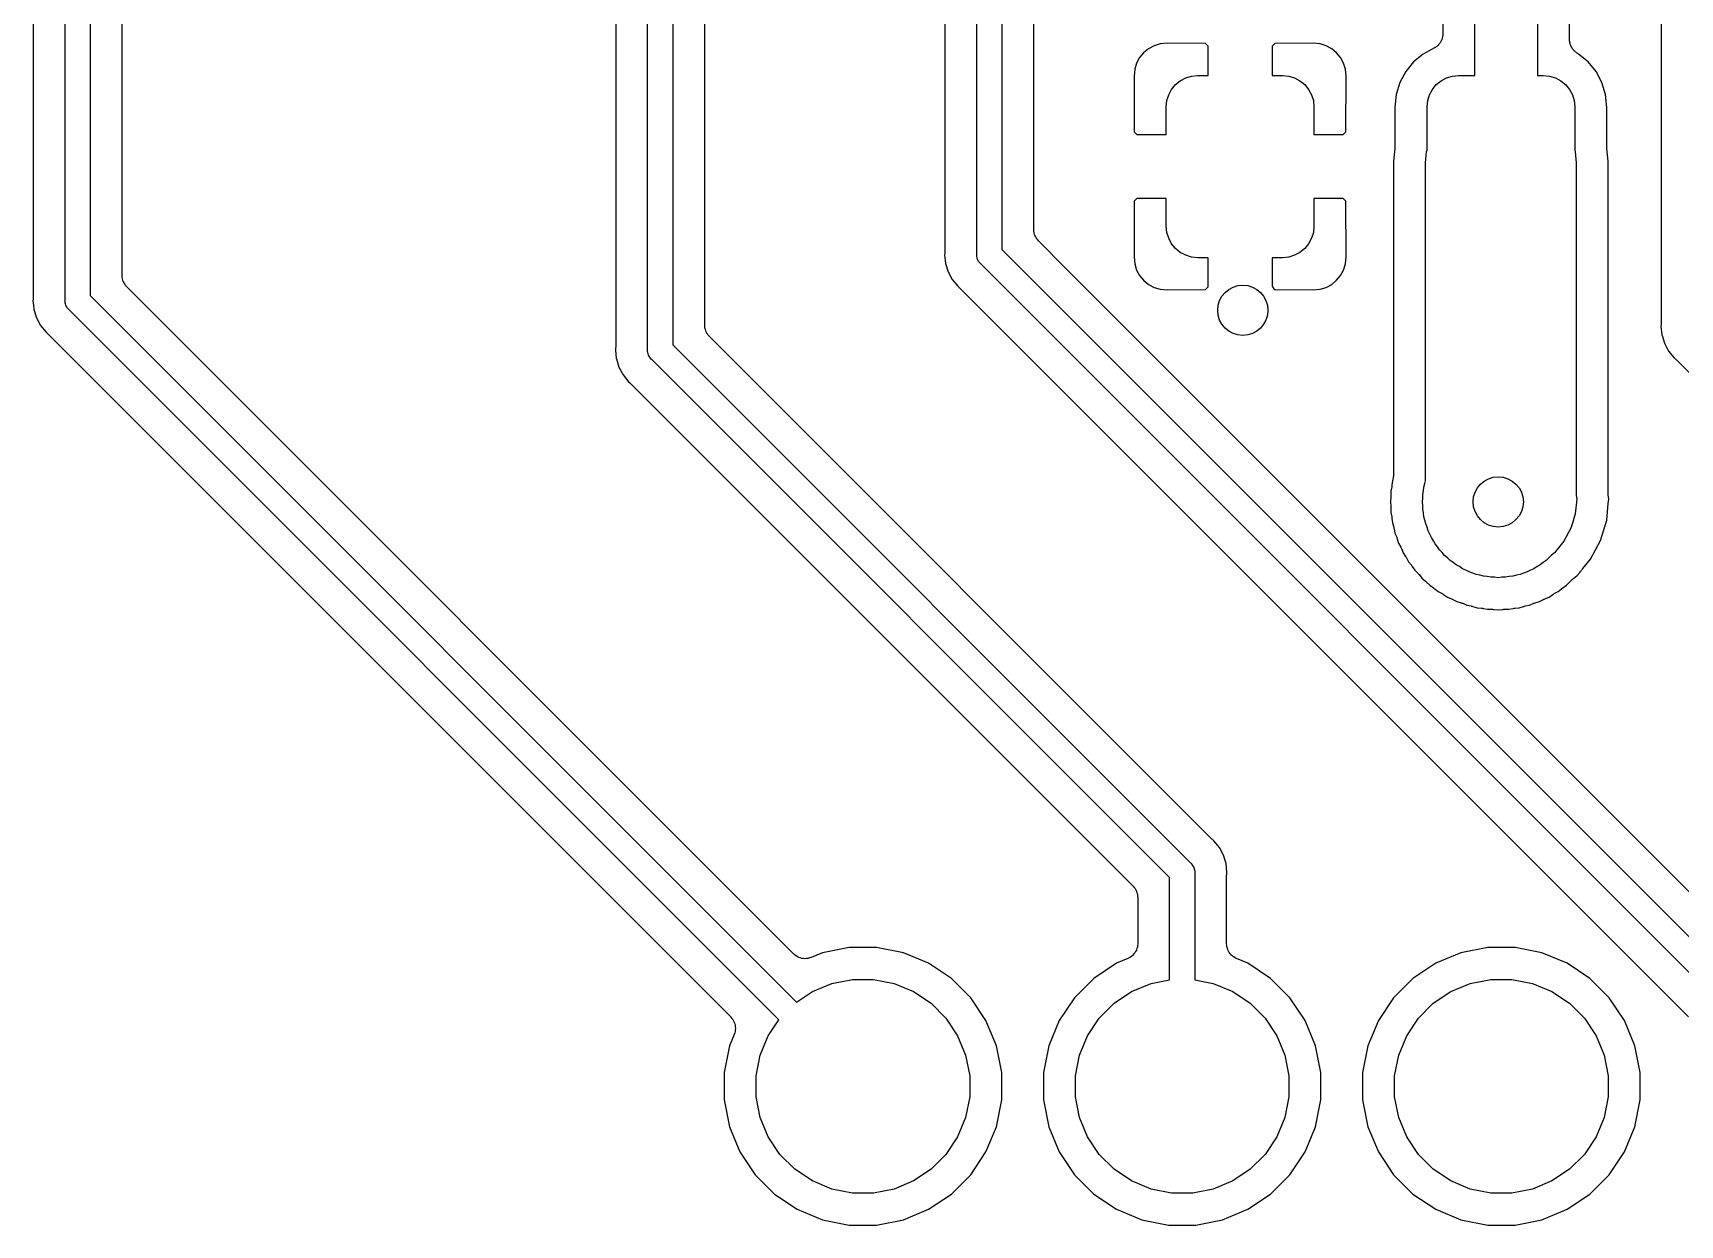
# Model space of a CAD drawing. Extents: x 49 to 143, y -158 to -38.
# Drawn here: x 82.83 to 95.94, y -112.94 to -103.46 of the extents above; entities that cross this region are included whole.
import ezdxf

# ---------------------------------------------------------------- set-up
doc = ezdxf.new("R2010")
doc.units = 0
doc.layers.add('BLACK', color=7, linetype='CONTINUOUS')

msp = doc.modelspace()

# ---------------------------------------------------------------- linework, layer by layer
at = {"layer": 'BLACK', "linetype": 'CONTINUOUS'}
for p, q in [((83.085, -105.583), (83.085, -95.0009)), ((82.831, -95.0196), (82.831, -105.564)), ((83.285, -95.0374), (83.285, -105.546)), ((83.539, -105.389), (83.539, -95.1952)), ((87.7202, -105.976), (87.7202, -96.1982)), ((87.9202, -96.1982), (87.9202, -105.94)), ((87.4662, -96.5792), (87.4662, -105.958)), ((88.1742, -105.782), (88.1742, -96.5792)), ((90.339, -105.217), (90.339, -97.8232)), ((90.539, -97.8232), (90.539, -105.18)), ((90.085, -98.206), (90.085, -105.198)), ((90.793, -105.023), (90.793, -98.206)), ((94.3015, -103.796), (94.3015, -99.9982)), ((94.8015, -99.9982), (94.8015, -103.796)), ((94.0475, -101.202), (94.0475, -103.466)), ((95.0555, -103.511), (95.0555, -102.383)), ((95.785, -103.021), (95.785, -105.767)), ((94.0286, -103.532), (94.0253, -103.538)), ((94.0323, -103.526), (94.0286, -103.532)), ((94.0345, -103.521), (94.0323, -103.526)), ((94.0372, -103.516), (94.0345, -103.521)), ((94.0393, -103.51), (94.0372, -103.516)), ((94.0419, -103.504), (94.0393, -103.51)), ((94.043, -103.498), (94.0419, -103.504)), ((94.0447, -103.493), (94.043, -103.498)), ((94.0455, -103.486), (94.0447, -103.493)), ((94.0468, -103.479), (94.0455, -103.486)), ((94.0469, -103.474), (94.0468, -103.479)), ((94.0475, -103.468), (94.0469, -103.474)), ((94.0475, -103.466), (94.0475, -103.468)), ((95.056, -103.517), (95.0555, -103.511)), ((95.056, -103.522), (95.056, -103.517)), ((95.0573, -103.529), (95.056, -103.522)), ((95.0579, -103.536), (95.0573, -103.529)), ((91.6348, -103.654), (91.6112, -103.698)), ((91.6665, -103.616), (91.6348, -103.654)), ((91.7052, -103.584), (91.6665, -103.616)), ((91.7493, -103.56), (91.7052, -103.584)), ((91.7972, -103.546), (91.7493, -103.56)), ((91.8529, -103.54), (91.7972, -103.546)), ((92.1594, -103.542), (91.8529, -103.54)), ((92.1805, -103.563), (92.1594, -103.542)), ((92.1805, -103.796), (92.1805, -103.563)), ((92.7096, -103.542), (92.6885, -103.563)), ((92.6885, -103.563), (92.6885, -103.796)), ((93.0161, -103.54), (92.7096, -103.542)), ((93.0718, -103.546), (93.0161, -103.54)), ((93.1197, -103.56), (93.0718, -103.546)), ((93.1638, -103.584), (93.1197, -103.56)), ((93.2025, -103.616), (93.1638, -103.584)), ((93.2342, -103.654), (93.2025, -103.616)), ((93.2578, -103.698), (93.2342, -103.654)), ((93.8913, -103.626), (93.8147, -103.689)), ((93.9804, -103.578), (93.8913, -103.626)), ((93.9851, -103.575), (93.9804, -103.578)), ((93.99, -103.573), (93.9851, -103.575)), ((93.9953, -103.568), (93.99, -103.573)), ((94.001, -103.565), (93.9953, -103.568)), ((94.005, -103.561), (94.001, -103.565)), ((94.0094, -103.557), (94.005, -103.561)), ((94.0137, -103.552), (94.0094, -103.557)), ((94.0185, -103.547), (94.0137, -103.552)), ((94.0217, -103.542), (94.0185, -103.547)), ((94.0253, -103.538), (94.0217, -103.542)), ((95.0595, -103.541), (95.0579, -103.536)), ((95.0606, -103.547), (95.0595, -103.541)), ((95.0631, -103.553), (95.0606, -103.547)), ((95.0651, -103.56), (95.0631, -103.553)), ((95.0677, -103.565), (95.0651, -103.56)), ((95.0698, -103.57), (95.0677, -103.565)), ((95.0735, -103.575), (95.0698, -103.57)), ((95.0767, -103.581), (95.0735, -103.575)), ((95.0803, -103.586), (95.0767, -103.581)), ((95.0833, -103.591), (95.0803, -103.586)), ((95.0881, -103.595), (95.0833, -103.591)), ((95.0924, -103.601), (95.0881, -103.595)), ((95.0967, -103.604), (95.0924, -103.601)), ((95.1007, -103.608), (95.0967, -103.604)), ((95.1063, -103.612), (95.1007, -103.608)), ((95.1115, -103.616), (95.1063, -103.612)), ((95.1164, -103.619), (95.1115, -103.616)), ((95.1211, -103.622), (95.1164, -103.619)), ((95.1226, -103.623), (95.1211, -103.622)), ((95.1277, -103.626), (95.1226, -103.623)), ((95.2043, -103.689), (95.1277, -103.626)), ((91.5967, -103.746), (91.5912, -103.802)), ((91.6112, -103.698), (91.5967, -103.746)), ((92.0482, -103.801), (92.097, -103.796)), ((92.097, -103.796), (92.1805, -103.796)), ((92.6885, -103.796), (92.772, -103.796)), ((92.772, -103.796), (92.8208, -103.801)), ((93.2723, -103.746), (93.2578, -103.698)), ((93.2778, -103.802), (93.2723, -103.746)), ((93.7519, -103.765), (93.7052, -103.853)), ((93.8147, -103.689), (93.7519, -103.765)), ((94.1232, -103.801), (94.172, -103.796)), ((94.172, -103.796), (94.3015, -103.796)), ((94.8015, -103.796), (94.847, -103.796)), ((94.847, -103.796), (94.8958, -103.801)), ((95.2671, -103.765), (95.2043, -103.689)), ((95.3138, -103.853), (95.2671, -103.765)), ((91.5912, -103.802), (91.5928, -104.246)), ((91.866, -103.95), (91.8891, -103.907)), ((91.8891, -103.907), (91.9202, -103.869)), ((91.9202, -103.869), (91.9581, -103.838)), ((91.9581, -103.838), (92.0013, -103.815)), ((92.0013, -103.815), (92.0482, -103.801)), ((92.8208, -103.801), (92.8677, -103.815)), ((92.8677, -103.815), (92.9109, -103.838)), ((92.9109, -103.838), (92.9488, -103.869)), ((92.9488, -103.869), (92.9799, -103.907)), ((92.9799, -103.907), (93.003, -103.95)), ((93.2762, -104.246), (93.2778, -103.802)), ((93.7052, -103.853), (93.6765, -103.947)), ((93.941, -103.95), (93.9641, -103.907)), ((93.9641, -103.907), (93.9952, -103.869)), ((93.9952, -103.869), (94.0331, -103.838)), ((94.0331, -103.838), (94.0763, -103.815)), ((94.0763, -103.815), (94.1232, -103.801)), ((94.8958, -103.801), (94.9427, -103.815)), ((94.9427, -103.815), (94.9859, -103.838)), ((94.9859, -103.838), (95.0238, -103.869)), ((95.0238, -103.869), (95.0549, -103.907)), ((95.0549, -103.907), (95.078, -103.95)), ((95.3425, -103.947), (95.3138, -103.853)), ((91.847, -104.046), (91.8518, -103.997)), ((91.847, -104.267), (91.847, -104.046)), ((91.8518, -103.997), (91.866, -103.95)), ((93.003, -103.95), (93.0172, -103.997)), ((93.0172, -103.997), (93.022, -104.046)), ((93.022, -104.046), (93.022, -104.267)), ((93.6765, -103.947), (93.6662, -104.052)), ((93.6662, -104.052), (93.6662, -104.365)), ((93.922, -104.046), (93.9268, -103.997)), ((93.922, -104.391), (93.922, -104.046)), ((93.9268, -103.997), (93.941, -103.95)), ((95.078, -103.95), (95.0922, -103.997)), ((95.0922, -103.997), (95.097, -104.046)), ((95.097, -104.046), (95.097, -104.391)), ((95.3528, -104.052), (95.3425, -103.947)), ((95.3528, -104.365), (95.3528, -104.052)), ((91.5928, -104.246), (91.6139, -104.267)), ((91.6139, -104.267), (91.847, -104.267)), ((93.022, -104.267), (93.2551, -104.267)), ((93.2551, -104.267), (93.2762, -104.246)), ((93.6655, -104.377), (93.6555, -104.479)), ((93.6661, -104.366), (93.6655, -104.372)), ((93.6655, -104.372), (93.6655, -104.377)), ((93.6662, -104.365), (93.6661, -104.366)), ((93.9095, -104.492), (93.9182, -104.403)), ((93.9182, -104.403), (93.922, -104.391)), ((95.097, -104.391), (95.1008, -104.403)), ((95.1008, -104.403), (95.1095, -104.492)), ((95.3534, -104.37), (95.3528, -104.365)), ((95.3533, -104.375), (95.3534, -104.37)), ((95.3535, -104.377), (95.3533, -104.375)), ((95.3635, -104.479), (95.3535, -104.377)), ((93.6555, -104.479), (93.6555, -106.972)), ((93.9095, -107.021), (93.9095, -104.492)), ((95.1095, -104.492), (95.1095, -107.137)), ((95.3635, -107.118), (95.3635, -104.479)), ((91.5928, -104.796), (91.5912, -105.24)), ((91.6139, -104.775), (91.5928, -104.796)), ((91.847, -104.775), (91.6139, -104.775)), ((91.847, -104.996), (91.847, -104.775)), ((93.022, -104.775), (93.022, -104.996)), ((93.2551, -104.775), (93.022, -104.775)), ((93.2762, -104.796), (93.2551, -104.775)), ((93.2778, -105.24), (93.2762, -104.796)), ((90.7941, -105.034), (90.793, -105.023)), ((90.7952, -105.046), (90.7941, -105.034)), ((90.7954, -105.047), (90.7952, -105.046)), ((90.7988, -105.058), (90.7954, -105.047)), ((90.7954, -105.047), (90.7954, -105.047)), ((90.8021, -105.07), (90.7988, -105.058)), ((90.8024, -105.07), (90.8021, -105.07)), ((90.8026, -105.071), (90.8024, -105.07)), ((90.8081, -105.081), (90.8026, -105.071)), ((90.8135, -105.092), (90.8081, -105.081)), ((90.8139, -105.092), (90.8135, -105.092)), ((90.8142, -105.093), (90.8139, -105.092)), ((90.8216, -105.102), (90.8142, -105.093)), ((90.829, -105.111), (90.8216, -105.102)), ((91.8518, -105.045), (91.847, -104.996)), ((91.866, -105.092), (91.8518, -105.045)), ((91.8891, -105.135), (91.866, -105.092)), ((93.003, -105.092), (92.9799, -105.135)), ((93.0172, -105.045), (93.003, -105.092)), ((93.022, -104.996), (93.0172, -105.045)), ((90.0844, -105.211), (90.0833, -105.222)), ((90.0833, -105.222), (90.0901, -105.291)), ((90.085, -105.2), (90.0844, -105.205)), ((90.0844, -105.205), (90.0844, -105.211)), ((90.085, -105.198), (90.085, -105.2)), ((90.3385, -105.222), (90.339, -105.217)), ((90.339, -105.227), (90.3385, -105.222)), ((90.3398, -105.235), (90.339, -105.227)), ((90.339, -105.227), (90.339, -105.227)), ((90.3404, -105.241), (90.3398, -105.235)), ((90.539, -105.18), (96.5254, -111.167)), ((90.8299, -105.112), (90.829, -105.111)), ((90.8302, -105.112), (90.8299, -105.112)), ((90.8299, -105.112), (90.8299, -105.112)), ((90.8299, -105.112), (90.8299, -105.112)), ((91.0536, -105.336), (90.8302, -105.112)), ((91.9202, -105.173), (91.8891, -105.135)), ((91.9581, -105.204), (91.9202, -105.173)), ((92.0013, -105.227), (91.9581, -105.204)), ((92.0482, -105.241), (92.0013, -105.227)), ((92.8677, -105.227), (92.8208, -105.241)), ((92.9109, -105.204), (92.8677, -105.227)), ((92.9488, -105.173), (92.9109, -105.204)), ((92.9799, -105.135), (92.9488, -105.173)), ((90.0901, -105.291), (90.1104, -105.358)), ((90.1104, -105.358), (90.1432, -105.419)), ((90.3418, -105.246), (90.3404, -105.241)), ((90.3462, -105.26), (90.3418, -105.246)), ((90.3555, -105.278), (90.3462, -105.26)), ((90.3679, -105.293), (90.3555, -105.278)), ((90.3718, -105.296), (90.3679, -105.293)), ((96.3839, -111.308), (90.3718, -105.296)), ((96.5024, -110.785), (91.0536, -105.336)), ((91.0536, -105.336), (91.0536, -105.336)), ((91.5912, -105.24), (91.5967, -105.296)), ((91.5967, -105.296), (91.6112, -105.344)), ((91.6112, -105.344), (91.6348, -105.388)), ((92.097, -105.246), (92.0482, -105.241)), ((92.1805, -105.246), (92.097, -105.246)), ((92.1805, -105.479), (92.1805, -105.246)), ((92.772, -105.246), (92.6885, -105.246)), ((92.6885, -105.246), (92.6885, -105.472)), ((92.8208, -105.241), (92.772, -105.246)), ((93.2342, -105.388), (93.2578, -105.344)), ((93.2578, -105.344), (93.2723, -105.296)), ((93.2723, -105.296), (93.2778, -105.24)), ((83.5401, -105.4), (83.539, -105.389)), ((83.5412, -105.412), (83.5401, -105.4)), ((83.5414, -105.413), (83.5412, -105.412)), ((83.5448, -105.424), (83.5414, -105.413)), ((83.5414, -105.413), (83.5414, -105.413)), ((83.5481, -105.436), (83.5448, -105.424)), ((83.5484, -105.436), (83.5481, -105.436)), ((83.5486, -105.437), (83.5484, -105.436)), ((83.5541, -105.447), (83.5486, -105.437)), ((83.5595, -105.458), (83.5541, -105.447)), ((83.5599, -105.458), (83.5595, -105.458)), ((83.5602, -105.459), (83.5599, -105.458)), ((83.5676, -105.468), (83.5602, -105.459)), ((83.575, -105.477), (83.5676, -105.468)), ((83.5759, -105.478), (83.575, -105.477)), ((83.5762, -105.478), (83.5759, -105.478)), ((83.5759, -105.478), (83.5759, -105.478)), ((83.5759, -105.478), (83.5759, -105.478)), ((88.8824, -110.785), (83.5762, -105.478)), ((90.1432, -105.419), (90.1875, -105.473)), ((90.1875, -105.473), (90.1962, -105.48)), ((90.1962, -105.48), (90.1975, -105.482)), ((90.1975, -105.482), (90.2013, -105.485)), ((90.2013, -105.485), (90.2054, -105.489)), ((90.2054, -105.489), (96.0018, -111.285)), ((91.6348, -105.388), (91.6665, -105.426)), ((91.6665, -105.426), (91.7052, -105.458)), ((91.7052, -105.458), (91.7493, -105.482)), ((91.7493, -105.482), (91.7972, -105.496)), ((91.7972, -105.496), (91.8529, -105.502)), ((91.8529, -105.502), (92.1594, -105.5)), ((92.1594, -105.5), (92.1805, -105.479)), ((92.6885, -105.472), (92.689, -105.473)), ((92.689, -105.473), (92.7029, -105.494)), ((92.7029, -105.494), (92.7096, -105.5)), ((92.7096, -105.5), (93.0161, -105.502)), ((93.0161, -105.502), (93.0718, -105.496)), ((93.0718, -105.496), (93.1197, -105.482)), ((93.1197, -105.482), (93.1638, -105.458)), ((93.1638, -105.458), (93.2025, -105.426)), ((93.2025, -105.426), (93.2342, -105.388)), ((82.8304, -105.577), (82.8293, -105.588)), ((82.8293, -105.588), (82.8331, -105.627)), ((82.831, -105.566), (82.8304, -105.571)), ((82.8304, -105.571), (82.8304, -105.577)), ((82.831, -105.564), (82.831, -105.566)), ((82.8331, -105.627), (82.8331, -105.627)), ((82.8331, -105.627), (82.8361, -105.657)), ((83.0845, -105.588), (83.085, -105.583)), ((83.085, -105.593), (83.0845, -105.588)), ((83.0861, -105.604), (83.085, -105.593)), ((83.085, -105.593), (83.085, -105.593)), ((83.0864, -105.607), (83.0861, -105.604)), ((83.0872, -105.61), (83.0864, -105.607)), ((83.0922, -105.626), (83.0872, -105.61)), ((83.1015, -105.644), (83.0922, -105.626)), ((83.285, -105.546), (88.9054, -111.167)), ((82.8361, -105.657), (82.8564, -105.724)), ((82.8564, -105.724), (82.8892, -105.785)), ((83.1139, -105.659), (83.1015, -105.644)), ((83.1178, -105.662), (83.1139, -105.659)), ((88.7639, -111.308), (83.1178, -105.662)), ((82.8892, -105.785), (82.9335, -105.839)), ((82.9335, -105.839), (82.9422, -105.846)), ((82.9422, -105.846), (82.9435, -105.848)), ((82.9435, -105.848), (82.9473, -105.851)), ((82.9473, -105.851), (82.9514, -105.855)), ((82.9514, -105.855), (88.3818, -111.285)), ((88.1753, -105.794), (88.1742, -105.782)), ((88.1764, -105.805), (88.1753, -105.794)), ((88.1766, -105.806), (88.1764, -105.805)), ((88.1766, -105.807), (88.1766, -105.806)), ((88.18, -105.818), (88.1766, -105.807)), ((88.1833, -105.829), (88.18, -105.818)), ((88.1836, -105.83), (88.1833, -105.829)), ((88.1838, -105.83), (88.1836, -105.83)), ((88.1893, -105.841), (88.1838, -105.83)), ((88.1947, -105.851), (88.1893, -105.841)), ((88.1951, -105.852), (88.1947, -105.851)), ((88.1954, -105.852), (88.1951, -105.852)), ((88.2028, -105.861), (88.1954, -105.852)), ((88.2102, -105.871), (88.2028, -105.861)), ((88.2111, -105.871), (88.2102, -105.871)), ((88.2114, -105.872), (88.2111, -105.871)), ((88.2111, -105.871), (88.2111, -105.871)), ((88.2111, -105.871), (88.2111, -105.871)), ((92.207, -109.867), (88.2114, -105.872)), ((95.7844, -105.78), (95.7833, -105.791)), ((95.7833, -105.791), (95.7901, -105.86)), ((95.785, -105.769), (95.7844, -105.774)), ((95.7844, -105.774), (95.7844, -105.78)), ((95.785, -105.767), (95.785, -105.769)), ((95.7901, -105.86), (95.7944, -105.874)), ((95.7944, -105.874), (95.7944, -105.874)), ((95.7944, -105.874), (95.8104, -105.927)), ((87.4656, -105.97), (87.4645, -105.981)), ((87.4645, -105.981), (87.471, -106.047)), ((87.4662, -105.959), (87.4656, -105.965)), ((87.4656, -105.965), (87.4656, -105.97)), ((87.4662, -105.958), (87.4662, -105.959)), ((87.7197, -105.981), (87.7202, -105.976)), ((87.7202, -105.986), (87.7197, -105.981)), ((87.7216, -106.001), (87.7202, -105.986)), ((87.7202, -105.986), (87.7202, -105.986)), ((87.7274, -106.02), (87.7216, -106.001)), ((87.7367, -106.037), (87.7274, -106.02)), ((87.9202, -105.94), (92.0406, -110.06)), ((95.8104, -105.927), (95.8432, -105.989)), ((95.8432, -105.989), (95.8875, -106.043)), ((87.471, -106.047), (87.471, -106.047)), ((87.471, -106.047), (87.4713, -106.051)), ((87.4713, -106.051), (87.4916, -106.117)), ((87.4916, -106.117), (87.5244, -106.179)), ((87.7491, -106.052), (87.7367, -106.037)), ((87.753, -106.055), (87.7491, -106.052)), ((91.8734, -110.176), (87.753, -106.055)), ((95.8875, -106.043), (95.8962, -106.05)), ((95.8962, -106.05), (95.8975, -106.051)), ((95.8975, -106.051), (95.9013, -106.055)), ((95.9013, -106.055), (95.9054, -106.058)), ((95.9054, -106.058), (98.793, -108.946)), ((87.5244, -106.179), (87.5687, -106.233)), ((87.5687, -106.233), (87.5774, -106.24)), ((87.5774, -106.24), (87.5787, -106.241)), ((87.5787, -106.241), (87.5825, -106.245)), ((87.5825, -106.245), (87.5866, -106.248)), ((87.5866, -106.248), (91.5822, -110.244)), ((93.641, -107.069), (93.634, -107.104)), ((93.6415, -107.063), (93.641, -107.069)), ((93.6427, -107.058), (93.6415, -107.063)), ((93.6428, -107.056), (93.6427, -107.058)), ((93.6464, -107.021), (93.6428, -107.056)), ((93.65, -107.008), (93.6464, -107.021)), ((93.6511, -107.003), (93.65, -107.008)), ((93.6527, -106.998), (93.6511, -107.003)), ((93.6535, -106.991), (93.6527, -106.998)), ((93.6549, -106.984), (93.6535, -106.991)), ((93.6555, -106.973), (93.6549, -106.979)), ((93.6549, -106.979), (93.6549, -106.984)), ((93.6555, -106.972), (93.6555, -106.973)), ((93.8938, -107.1), (93.8967, -107.07)), ((93.8967, -107.07), (93.9053, -107.042)), ((93.9053, -107.042), (93.9095, -107.021)), ((93.6334, -107.152), (93.6299, -107.188)), ((93.6299, -107.188), (93.6334, -107.224)), ((93.634, -107.142), (93.6334, -107.147)), ((93.6334, -107.147), (93.6334, -107.152)), ((93.634, -107.104), (93.634, -107.14)), ((93.634, -107.14), (93.634, -107.142)), ((93.8851, -107.188), (93.888, -107.159)), ((93.888, -107.217), (93.8851, -107.188)), ((93.888, -107.129), (93.8938, -107.1)), ((93.888, -107.159), (93.888, -107.129)), ((95.1124, -107.166), (95.1008, -107.284)), ((95.1095, -107.137), (95.1124, -107.166)), ((95.3511, -107.334), (95.3641, -107.202)), ((95.364, -107.124), (95.3635, -107.118)), ((95.364, -107.129), (95.364, -107.124)), ((95.3641, -107.131), (95.364, -107.129)), ((95.3676, -107.166), (95.3641, -107.131)), ((95.3641, -107.202), (95.3676, -107.166)), ((95.3641, -107.202), (95.3641, -107.202)), ((93.6334, -107.224), (93.6335, -107.225)), ((93.6335, -107.225), (93.6335, -107.231)), ((93.6335, -107.231), (93.634, -107.236)), ((93.634, -107.236), (93.634, -107.272)), ((93.634, -107.272), (93.641, -107.307)), ((93.641, -107.307), (93.6413, -107.309)), ((93.6413, -107.309), (93.6418, -107.314)), ((93.6418, -107.314), (93.6428, -107.32)), ((93.6428, -107.32), (93.6464, -107.355)), ((93.888, -107.247), (93.888, -107.217)), ((93.8938, -107.276), (93.888, -107.247)), ((93.8967, -107.306), (93.8938, -107.276)), ((93.9053, -107.334), (93.8967, -107.306)), ((93.9111, -107.363), (93.9053, -107.334)), ((95.1008, -107.284), (95.0783, -107.358)), ((95.3023, -107.495), (95.3511, -107.334)), ((93.6464, -107.355), (93.6568, -107.39)), ((93.6568, -107.39), (93.6573, -107.391)), ((93.6573, -107.391), (93.6583, -107.397)), ((93.6583, -107.397), (93.6598, -107.402)), ((93.6598, -107.402), (93.6668, -107.437)), ((93.6668, -107.437), (93.6806, -107.47)), ((93.9224, -107.39), (93.9111, -107.363)), ((93.931, -107.419), (93.9224, -107.39)), ((93.9449, -107.445), (93.931, -107.419)), ((93.9563, -107.472), (93.9449, -107.445)), ((95.0665, -107.397), (95.0108, -107.501)), ((95.0783, -107.358), (95.0665, -107.397)), ((93.6806, -107.47), (93.6812, -107.472)), ((93.6812, -107.472), (93.6827, -107.477)), ((93.6827, -107.477), (93.6848, -107.482)), ((93.6848, -107.482), (93.6952, -107.516)), ((93.6952, -107.516), (93.7121, -107.548)), ((93.7121, -107.548), (93.7129, -107.55)), ((93.7129, -107.55), (93.7149, -107.555)), ((93.7149, -107.555), (93.7174, -107.559)), ((93.7174, -107.559), (93.7312, -107.593)), ((93.7312, -107.593), (93.7512, -107.622)), ((93.9727, -107.497), (93.9563, -107.472)), ((93.9867, -107.523), (93.9727, -107.497)), ((94.0055, -107.546), (93.9867, -107.523)), ((94.0219, -107.57), (94.0055, -107.546)), ((94.0429, -107.591), (94.0219, -107.57)), ((94.0617, -107.614), (94.0429, -107.591)), ((94.9358, -107.593), (94.9129, -107.612)), ((95.0108, -107.501), (94.9358, -107.593)), ((95.223, -107.643), (95.3023, -107.495)), ((93.7512, -107.622), (93.7521, -107.624)), ((93.7521, -107.624), (93.7546, -107.629)), ((93.7546, -107.629), (93.7576, -107.633)), ((93.7576, -107.633), (93.7745, -107.665)), ((93.7745, -107.665), (93.7973, -107.692)), ((93.7973, -107.692), (93.7984, -107.694)), ((93.7984, -107.694), (93.8013, -107.698)), ((93.8013, -107.698), (93.8047, -107.703)), ((93.8047, -107.703), (93.8247, -107.732)), ((94.0846, -107.633), (94.0617, -107.614)), ((94.1055, -107.654), (94.0846, -107.633)), ((94.1302, -107.671), (94.1055, -107.654)), ((94.153, -107.689), (94.1302, -107.671)), ((94.1792, -107.703), (94.153, -107.689)), ((94.2038, -107.72), (94.1792, -107.703)), ((94.2312, -107.731), (94.2038, -107.72)), ((94.7722, -107.72), (94.7448, -107.731)), ((94.7968, -107.703), (94.7722, -107.72)), ((94.823, -107.689), (94.7968, -107.703)), ((94.8458, -107.671), (94.823, -107.689)), ((94.8705, -107.654), (94.8458, -107.671)), ((94.9129, -107.612), (94.8705, -107.654)), ((95.1513, -107.732), (95.1544, -107.728)), ((95.1544, -107.728), (95.1554, -107.726)), ((95.1554, -107.726), (95.1589, -107.722)), ((95.1589, -107.722), (95.1618, -107.718)), ((95.1618, -107.718), (95.223, -107.643)), ((93.8247, -107.732), (93.8501, -107.758)), ((93.8501, -107.758), (93.8513, -107.759)), ((93.8513, -107.759), (93.8547, -107.763)), ((93.8547, -107.763), (93.8584, -107.767)), ((93.8584, -107.767), (93.8812, -107.795)), ((93.8812, -107.795), (93.909, -107.818)), ((93.909, -107.818), (93.9103, -107.819)), ((93.9103, -107.819), (93.9141, -107.823)), ((93.9141, -107.823), (93.9182, -107.826)), ((93.9182, -107.826), (93.9436, -107.851)), ((93.9436, -107.851), (93.9735, -107.871)), ((94.2573, -107.745), (94.2312, -107.731)), ((94.2856, -107.754), (94.2573, -107.745)), ((94.313, -107.765), (94.2856, -107.754)), ((94.342, -107.771), (94.313, -107.765)), ((94.3704, -107.779), (94.342, -107.771)), ((94.3999, -107.782), (94.3704, -107.779)), ((94.4289, -107.788), (94.3999, -107.782)), ((94.4585, -107.788), (94.4289, -107.788)), ((94.488, -107.791), (94.4585, -107.788)), ((94.5175, -107.788), (94.488, -107.791)), ((94.5471, -107.788), (94.5175, -107.788)), ((94.5761, -107.782), (94.5471, -107.788)), ((94.6056, -107.779), (94.5761, -107.782)), ((94.634, -107.771), (94.6056, -107.779)), ((94.663, -107.765), (94.634, -107.771)), ((94.6904, -107.754), (94.663, -107.765)), ((94.7187, -107.745), (94.6904, -107.754)), ((94.7448, -107.731), (94.7187, -107.745)), ((95.0025, -107.871), (95.0324, -107.851)), ((95.0324, -107.851), (95.0793, -107.804)), ((95.0793, -107.804), (95.0806, -107.803)), ((95.0806, -107.803), (95.0847, -107.8)), ((95.0847, -107.8), (95.0885, -107.796)), ((95.0885, -107.796), (95.1163, -107.773)), ((95.1163, -107.773), (95.1391, -107.746)), ((95.1391, -107.746), (95.1402, -107.744)), ((95.1402, -107.744), (95.144, -107.74)), ((95.144, -107.74), (95.1474, -107.736)), ((95.1474, -107.736), (95.1513, -107.732)), ((93.9735, -107.871), (93.975, -107.872)), ((93.975, -107.872), (93.979, -107.876)), ((93.979, -107.876), (93.9835, -107.879)), ((93.9835, -107.879), (94.0112, -107.901)), ((94.0112, -107.901), (94.0429, -107.918)), ((94.0429, -107.918), (94.0445, -107.919)), ((94.0445, -107.919), (94.0489, -107.922)), ((94.0489, -107.922), (94.0536, -107.925)), ((94.0536, -107.925), (94.0835, -107.945)), ((94.0835, -107.945), (94.1167, -107.959)), ((94.1167, -107.959), (94.1183, -107.959)), ((94.1183, -107.959), (94.123, -107.962)), ((94.123, -107.962), (94.1279, -107.964)), ((94.1279, -107.964), (94.1596, -107.981)), ((94.1596, -107.981), (94.194, -107.991)), ((94.782, -107.991), (94.8164, -107.981)), ((94.8164, -107.981), (94.8481, -107.964)), ((94.8481, -107.964), (94.8496, -107.963)), ((94.8496, -107.963), (94.8546, -107.961)), ((94.8546, -107.961), (94.8593, -107.959)), ((94.8593, -107.959), (94.8925, -107.945)), ((94.8925, -107.945), (94.9224, -107.925)), ((94.9224, -107.925), (94.9239, -107.924)), ((94.9239, -107.924), (94.9286, -107.921)), ((94.9286, -107.921), (94.9331, -107.918)), ((94.9331, -107.918), (94.9647, -107.902)), ((94.9647, -107.902), (94.9925, -107.879)), ((94.9925, -107.879), (94.9939, -107.878)), ((94.9939, -107.878), (94.9984, -107.875)), ((94.9984, -107.875), (95.0025, -107.871)), ((94.194, -107.991), (94.1957, -107.992)), ((94.1957, -107.992), (94.2006, -107.994)), ((94.2006, -107.994), (94.2057, -107.995)), ((94.2057, -107.995), (94.2389, -108.009)), ((94.2389, -108.009), (94.2741, -108.016)), ((94.2741, -108.016), (94.2759, -108.017)), ((94.2759, -108.017), (94.281, -108.018)), ((94.281, -108.018), (94.2862, -108.019)), ((94.2862, -108.019), (94.3206, -108.03)), ((94.3206, -108.03), (94.3563, -108.033)), ((94.3563, -108.033), (94.3581, -108.033)), ((94.3581, -108.033), (94.3633, -108.034)), ((94.3633, -108.034), (94.3687, -108.035)), ((94.3687, -108.035), (94.4039, -108.042)), ((94.4039, -108.042), (94.4398, -108.042)), ((94.4398, -108.042), (94.4416, -108.042)), ((94.4416, -108.042), (94.4469, -108.043)), ((94.4469, -108.043), (94.4523, -108.043)), ((94.4523, -108.043), (94.488, -108.046)), ((94.488, -108.046), (94.5237, -108.043)), ((94.5237, -108.043), (94.5255, -108.042)), ((94.5255, -108.042), (94.5309, -108.043)), ((94.5309, -108.043), (94.5362, -108.042)), ((94.5362, -108.042), (94.5721, -108.042)), ((94.5721, -108.042), (94.6073, -108.035)), ((94.6073, -108.035), (94.6091, -108.035)), ((94.6091, -108.035), (94.6144, -108.034)), ((94.6144, -108.034), (94.6197, -108.033)), ((94.6197, -108.033), (94.6554, -108.03)), ((94.6554, -108.03), (94.6898, -108.019)), ((94.6898, -108.019), (94.6915, -108.019)), ((94.6915, -108.019), (94.6967, -108.018)), ((94.6967, -108.018), (94.7019, -108.016)), ((94.7019, -108.016), (94.7371, -108.009)), ((94.7371, -108.009), (94.7703, -107.995)), ((94.7703, -107.995), (94.7719, -107.995)), ((94.7719, -107.995), (94.7771, -107.993)), ((94.7771, -107.993), (94.782, -107.991)), ((92.2111, -109.871), (92.207, -109.867)), ((92.2149, -109.875), (92.2111, -109.871)), ((92.2162, -109.876), (92.2149, -109.875)), ((92.2249, -109.883), (92.2162, -109.876)), ((92.2692, -109.937), (92.2249, -109.883)), ((92.302, -109.998), (92.2692, -109.937)), ((92.0406, -110.06), (92.0445, -110.063)), ((92.0445, -110.063), (92.0569, -110.079)), ((92.0569, -110.079), (92.0613, -110.087)), ((92.0613, -110.087), (92.0662, -110.096)), ((92.3176, -110.049), (92.302, -109.998)), ((92.3223, -110.065), (92.3176, -110.049)), ((92.3176, -110.049), (92.3176, -110.049)), ((92.3291, -110.134), (92.3223, -110.065)), ((91.8734, -110.989), (91.8734, -110.176)), ((92.0662, -110.096), (92.072, -110.115)), ((92.072, -110.115), (92.072, -110.115)), ((92.072, -110.115), (92.0734, -110.129)), ((92.0734, -110.129), (92.0734, -110.13)), ((92.0734, -110.13), (92.0739, -110.134)), ((92.0739, -110.134), (92.0734, -110.139)), ((92.0734, -110.139), (92.0734, -110.989)), ((92.3274, -110.156), (92.328, -110.151)), ((92.3274, -110.158), (92.3274, -110.156)), ((92.3274, -110.703), (92.3274, -110.158)), ((92.328, -110.146), (92.3291, -110.134)), ((92.328, -110.151), (92.328, -110.146)), ((91.5822, -110.244), (91.5825, -110.244)), ((91.5825, -110.244), (91.5825, -110.244)), ((91.5825, -110.244), (91.5825, -110.244)), ((91.5825, -110.244), (91.5834, -110.245)), ((91.5834, -110.245), (91.5908, -110.254)), ((91.5908, -110.254), (91.5982, -110.263)), ((91.5982, -110.263), (91.5985, -110.264)), ((91.5985, -110.264), (91.5989, -110.264)), ((91.5989, -110.264), (91.6043, -110.275)), ((91.6043, -110.275), (91.6098, -110.285)), ((91.6098, -110.285), (91.61, -110.286)), ((91.61, -110.286), (91.6103, -110.286)), ((91.6103, -110.286), (91.6136, -110.298)), ((91.6136, -110.298), (91.617, -110.309)), ((91.617, -110.309), (91.617, -110.31)), ((91.617, -110.31), (91.6172, -110.31)), ((91.6172, -110.31), (91.6183, -110.322)), ((91.6183, -110.322), (91.6194, -110.334)), ((91.6194, -110.334), (91.6194, -110.703)), ((89.3247, -110.732), (89.1114, -110.775)), ((89.5421, -110.732), (89.3247, -110.732)), ((89.7554, -110.775), (89.5421, -110.732)), ((91.613, -110.741), (91.6096, -110.752)), ((91.6166, -110.729), (91.613, -110.741)), ((91.6167, -110.729), (91.6166, -110.729)), ((91.6169, -110.728), (91.6167, -110.729)), ((91.6181, -110.717), (91.6169, -110.728)), ((91.6194, -110.705), (91.6181, -110.717)), ((91.6194, -110.703), (91.6194, -110.704)), ((91.6194, -110.704), (91.6194, -110.704)), ((91.6194, -110.704), (91.6194, -110.704)), ((91.6194, -110.704), (91.6194, -110.705)), ((92.3286, -110.715), (92.3274, -110.703)), ((92.3296, -110.727), (92.3286, -110.715)), ((92.3298, -110.727), (92.3296, -110.727)), ((92.3298, -110.728), (92.3298, -110.727)), ((92.3332, -110.739), (92.3298, -110.728)), ((92.3366, -110.75), (92.3332, -110.739)), ((94.4047, -110.732), (94.1914, -110.775)), ((94.6221, -110.732), (94.4047, -110.732)), ((94.8354, -110.775), (94.6221, -110.732)), ((88.8916, -110.792), (88.8824, -110.785)), ((88.9007, -110.8), (88.8916, -110.792)), ((88.9012, -110.8), (88.9007, -110.8)), ((88.9016, -110.8), (88.9012, -110.8)), ((88.9119, -110.806), (88.9016, -110.8)), ((88.9224, -110.812), (88.9119, -110.806)), ((88.9229, -110.812), (88.9224, -110.812)), ((88.9234, -110.812), (88.9229, -110.812)), ((88.9347, -110.816), (88.9234, -110.812)), ((88.946, -110.819), (88.9347, -110.816)), ((88.9466, -110.819), (88.946, -110.819)), ((88.9471, -110.819), (88.9466, -110.819)), ((88.9589, -110.82), (88.9471, -110.819)), ((88.9707, -110.822), (88.9589, -110.82)), ((88.9712, -110.822), (88.9707, -110.822)), ((88.9718, -110.822), (88.9712, -110.822)), ((88.9835, -110.821), (88.9718, -110.822)), ((88.9954, -110.82), (88.9835, -110.821)), ((88.9959, -110.82), (88.9954, -110.82)), ((88.9965, -110.819), (88.9959, -110.82)), ((89.0077, -110.816), (88.9965, -110.819)), ((89.0192, -110.813), (89.0077, -110.816)), ((89.0202, -110.812), (89.0192, -110.813)), ((89.0208, -110.812), (89.0202, -110.812)), ((89.0202, -110.812), (89.0202, -110.812)), ((89.0202, -110.812), (89.0202, -110.812)), ((89.1114, -110.775), (89.0208, -110.812)), ((89.9563, -110.858), (89.7554, -110.775)), ((90.1372, -110.979), (89.9563, -110.858)), ((91.4505, -110.858), (91.2696, -110.979)), ((91.541, -110.82), (91.4505, -110.858)), ((91.5514, -110.815), (91.541, -110.82)), ((91.5619, -110.809), (91.5514, -110.815)), ((91.5624, -110.809), (91.5619, -110.809)), ((91.5629, -110.809), (91.5624, -110.809)), ((91.572, -110.801), (91.5629, -110.809)), ((91.5813, -110.794), (91.572, -110.801)), ((91.5816, -110.793), (91.5813, -110.794)), ((91.582, -110.793), (91.5816, -110.793)), ((91.5896, -110.784), (91.582, -110.793)), ((91.5972, -110.775), (91.5896, -110.784)), ((91.5975, -110.774), (91.5972, -110.775)), ((91.5978, -110.774), (91.5975, -110.774)), ((91.6034, -110.763), (91.5978, -110.774)), ((91.6091, -110.753), (91.6034, -110.763)), ((91.6093, -110.753), (91.6091, -110.753)), ((91.6096, -110.752), (91.6093, -110.753)), ((92.3368, -110.751), (92.3366, -110.75)), ((92.337, -110.751), (92.3368, -110.751)), ((92.3426, -110.762), (92.337, -110.751)), ((92.348, -110.772), (92.3426, -110.762)), ((92.3484, -110.773), (92.348, -110.772)), ((92.3486, -110.773), (92.3484, -110.773)), ((92.3562, -110.783), (92.3486, -110.773)), ((92.3635, -110.792), (92.3562, -110.783)), ((92.3639, -110.792), (92.3635, -110.792)), ((92.3643, -110.793), (92.3639, -110.792)), ((92.3734, -110.8), (92.3643, -110.793)), ((92.3825, -110.808), (92.3734, -110.8)), ((92.383, -110.808), (92.3825, -110.808)), ((92.3834, -110.808), (92.383, -110.808)), ((92.3938, -110.814), (92.3834, -110.808)), ((92.4042, -110.82), (92.3938, -110.814)), ((92.4052, -110.82), (92.4042, -110.82)), ((92.4058, -110.82), (92.4052, -110.82)), ((92.4052, -110.82), (92.4052, -110.82)), ((92.4052, -110.82), (92.4052, -110.82)), ((92.4963, -110.858), (92.4058, -110.82)), ((92.6772, -110.979), (92.4963, -110.858)), ((93.9905, -110.858), (93.8096, -110.979)), ((94.1914, -110.775), (93.9905, -110.858)), ((95.0363, -110.858), (94.8354, -110.775)), ((95.2172, -110.979), (95.0363, -110.858)), ((89.1855, -111.019), (89.3497, -110.986)), ((89.3497, -110.986), (89.5171, -110.986)), ((89.5171, -110.986), (89.6813, -111.019)), ((90.2909, -111.132), (90.1372, -110.979)), ((91.2696, -110.979), (91.1159, -111.132)), ((91.7255, -111.019), (91.8734, -110.989)), ((92.0734, -110.989), (92.2213, -111.019)), ((92.8309, -111.132), (92.6772, -110.979)), ((93.8096, -110.979), (93.6559, -111.132)), ((94.2655, -111.019), (94.4297, -110.986)), ((94.4297, -110.986), (94.5971, -110.986)), ((94.5971, -110.986), (94.7613, -111.019)), ((95.3709, -111.132), (95.2172, -110.979)), ((88.9054, -111.167), (89.0308, -111.083)), ((89.0308, -111.083), (89.1855, -111.019)), ((89.6813, -111.019), (89.836, -111.083)), ((89.836, -111.083), (89.9752, -111.176)), ((90.4118, -111.313), (90.2909, -111.132)), ((91.1159, -111.132), (90.995, -111.313)), ((91.4316, -111.176), (91.5708, -111.083)), ((91.5708, -111.083), (91.7255, -111.019)), ((92.2213, -111.019), (92.376, -111.083)), ((92.376, -111.083), (92.5152, -111.176)), ((92.9518, -111.313), (92.8309, -111.132)), ((93.6559, -111.132), (93.535, -111.313)), ((93.9716, -111.176), (94.1108, -111.083)), ((94.1108, -111.083), (94.2655, -111.019)), ((94.7613, -111.019), (94.916, -111.083)), ((94.916, -111.083), (95.0552, -111.176)), ((95.4918, -111.313), (95.3709, -111.132)), ((89.9752, -111.176), (90.0936, -111.294)), ((91.3132, -111.294), (91.4316, -111.176)), ((92.5152, -111.176), (92.6336, -111.294)), ((93.8532, -111.294), (93.9716, -111.176)), ((95.0552, -111.176), (95.1736, -111.294)), ((88.3818, -111.285), (88.3822, -111.286)), ((88.3822, -111.286), (88.3823, -111.286)), ((88.3823, -111.286), (88.3823, -111.286)), ((88.3823, -111.286), (88.383, -111.286)), ((88.383, -111.286), (88.3905, -111.296)), ((88.3905, -111.296), (88.3979, -111.305)), ((88.3979, -111.305), (88.3982, -111.305)), ((88.3982, -111.305), (88.3985, -111.306)), ((88.3985, -111.306), (88.404, -111.316)), ((88.404, -111.316), (88.4095, -111.327)), ((88.4095, -111.327), (88.4097, -111.327)), ((88.4097, -111.327), (88.4099, -111.328)), ((88.4099, -111.328), (88.4132, -111.339)), ((88.4132, -111.339), (88.4166, -111.351)), ((88.4177, -111.388), (88.4165, -111.4)), ((88.4166, -111.351), (88.4167, -111.351)), ((88.4167, -111.351), (88.4168, -111.352)), ((88.4168, -111.352), (88.4179, -111.363)), ((88.419, -111.376), (88.4177, -111.388)), ((88.4179, -111.363), (88.419, -111.375)), ((88.419, -111.375), (88.4189, -111.376)), ((88.4189, -111.376), (88.419, -111.376)), ((88.6801, -111.434), (88.7639, -111.308)), ((90.0936, -111.294), (90.1867, -111.434)), ((90.495, -111.514), (90.4118, -111.313)), ((90.995, -111.313), (90.9118, -111.514)), ((91.2201, -111.434), (91.3132, -111.294)), ((92.6336, -111.294), (92.7267, -111.434)), ((93.035, -111.514), (92.9518, -111.313)), ((93.535, -111.313), (93.4518, -111.514)), ((93.7601, -111.434), (93.8532, -111.294)), ((95.1736, -111.294), (95.2667, -111.434)), ((95.575, -111.514), (95.4918, -111.313)), ((88.3718, -111.514), (88.3294, -111.727)), ((88.4093, -111.424), (88.3718, -111.514)), ((88.4128, -111.412), (88.4093, -111.424)), ((88.4163, -111.401), (88.4128, -111.412)), ((88.4164, -111.4), (88.4163, -111.401)), ((88.4165, -111.4), (88.4164, -111.4)), ((88.6161, -111.588), (88.6801, -111.434)), ((90.1867, -111.434), (90.2507, -111.588)), ((90.5374, -111.727), (90.495, -111.514)), ((90.9118, -111.514), (90.8694, -111.727)), ((91.1561, -111.588), (91.2201, -111.434)), ((92.7267, -111.434), (92.7907, -111.588)), ((93.0774, -111.727), (93.035, -111.514)), ((93.4518, -111.514), (93.4094, -111.727)), ((93.6961, -111.588), (93.7601, -111.434)), ((95.2667, -111.434), (95.3307, -111.588)), ((95.6174, -111.727), (95.575, -111.514)), ((88.5834, -111.752), (88.6161, -111.588)), ((90.2507, -111.588), (90.2834, -111.752)), ((91.1234, -111.752), (91.1561, -111.588)), ((92.7907, -111.588), (92.8234, -111.752)), ((93.6634, -111.752), (93.6961, -111.588)), ((95.3307, -111.588), (95.3634, -111.752)), ((88.3294, -111.727), (88.3294, -111.945)), ((88.5834, -111.92), (88.5834, -111.752)), ((90.2834, -111.752), (90.2834, -111.92)), ((90.5374, -111.945), (90.5374, -111.727)), ((90.8694, -111.727), (90.8694, -111.945)), ((91.1234, -111.92), (91.1234, -111.752)), ((92.8234, -111.752), (92.8234, -111.92)), ((93.0774, -111.945), (93.0774, -111.727)), ((93.4094, -111.727), (93.4094, -111.945)), ((93.6634, -111.92), (93.6634, -111.752)), ((95.3634, -111.752), (95.3634, -111.92)), ((95.6174, -111.945), (95.6174, -111.727)), ((88.6161, -112.084), (88.5834, -111.92)), ((90.2834, -111.92), (90.2507, -112.084)), ((91.1561, -112.084), (91.1234, -111.92)), ((92.8234, -111.92), (92.7907, -112.084)), ((93.6961, -112.084), (93.6634, -111.92)), ((95.3634, -111.92), (95.3307, -112.084)), ((88.3294, -111.945), (88.3718, -112.158)), ((90.495, -112.158), (90.5374, -111.945)), ((90.8694, -111.945), (90.9118, -112.158)), ((93.035, -112.158), (93.0774, -111.945)), ((93.4094, -111.945), (93.4518, -112.158)), ((95.575, -112.158), (95.6174, -111.945)), ((88.3718, -112.158), (88.455, -112.359)), ((88.6801, -112.239), (88.6161, -112.084)), ((90.2507, -112.084), (90.1867, -112.239)), ((90.4118, -112.359), (90.495, -112.158)), ((90.9118, -112.158), (90.995, -112.359)), ((91.2201, -112.239), (91.1561, -112.084)), ((92.7907, -112.084), (92.7267, -112.239)), ((92.9518, -112.359), (93.035, -112.158)), ((93.4518, -112.158), (93.535, -112.359)), ((93.7601, -112.239), (93.6961, -112.084)), ((95.3307, -112.084), (95.2667, -112.239)), ((95.4918, -112.359), (95.575, -112.158)), ((88.7732, -112.378), (88.6801, -112.239)), ((90.1867, -112.239), (90.0936, -112.378)), ((91.3132, -112.378), (91.2201, -112.239)), ((92.7267, -112.239), (92.6336, -112.378)), ((93.8532, -112.378), (93.7601, -112.239)), ((95.2667, -112.239), (95.1736, -112.378)), ((88.455, -112.359), (88.5759, -112.54)), ((88.8916, -112.496), (88.7732, -112.378)), ((90.0936, -112.378), (89.9752, -112.496)), ((90.2909, -112.54), (90.4118, -112.359)), ((90.995, -112.359), (91.1159, -112.54)), ((91.4316, -112.496), (91.3132, -112.378)), ((92.6336, -112.378), (92.5152, -112.496)), ((92.8309, -112.54), (92.9518, -112.359)), ((93.535, -112.359), (93.6559, -112.54)), ((93.9716, -112.496), (93.8532, -112.378)), ((95.1736, -112.378), (95.0552, -112.496)), ((95.3709, -112.54), (95.4918, -112.359)), ((88.5759, -112.54), (88.7296, -112.694)), ((89.0308, -112.589), (88.8916, -112.496)), ((89.9752, -112.496), (89.836, -112.589)), ((90.1372, -112.694), (90.2909, -112.54)), ((91.1159, -112.54), (91.2696, -112.694)), ((91.5708, -112.589), (91.4316, -112.496)), ((92.5152, -112.496), (92.376, -112.589)), ((92.6772, -112.694), (92.8309, -112.54)), ((93.6559, -112.54), (93.8096, -112.694)), ((94.1108, -112.589), (93.9716, -112.496)), ((95.0552, -112.496), (94.916, -112.589)), ((95.2172, -112.694), (95.3709, -112.54)), ((88.7296, -112.694), (88.9105, -112.815)), ((89.1855, -112.654), (89.0308, -112.589)), ((89.3497, -112.686), (89.1855, -112.654)), ((89.5171, -112.686), (89.3497, -112.686)), ((89.6813, -112.654), (89.5171, -112.686)), ((89.836, -112.589), (89.6813, -112.654)), ((89.9563, -112.815), (90.1372, -112.694)), ((91.2696, -112.694), (91.4505, -112.815)), ((91.7255, -112.654), (91.5708, -112.589)), ((91.8897, -112.686), (91.7255, -112.654)), ((92.0571, -112.686), (91.8897, -112.686)), ((92.2213, -112.654), (92.0571, -112.686)), ((92.376, -112.589), (92.2213, -112.654)), ((92.4963, -112.815), (92.6772, -112.694)), ((93.8096, -112.694), (93.9905, -112.815)), ((94.2655, -112.654), (94.1108, -112.589)), ((94.4297, -112.686), (94.2655, -112.654)), ((94.5971, -112.686), (94.4297, -112.686)), ((94.7613, -112.654), (94.5971, -112.686)), ((94.916, -112.589), (94.7613, -112.654)), ((95.0363, -112.815), (95.2172, -112.694)), ((88.9105, -112.815), (89.1114, -112.898)), ((89.7554, -112.898), (89.9563, -112.815)), ((91.4505, -112.815), (91.6514, -112.898)), ((92.2954, -112.898), (92.4963, -112.815)), ((93.9905, -112.815), (94.1914, -112.898)), ((94.8354, -112.898), (95.0363, -112.815)), ((89.1114, -112.898), (89.3247, -112.94)), ((89.3247, -112.94), (89.5421, -112.94)), ((89.5421, -112.94), (89.7554, -112.898)), ((91.6514, -112.898), (91.8647, -112.94)), ((91.8647, -112.94), (92.0821, -112.94)), ((92.0821, -112.94), (92.2954, -112.898)), ((94.1914, -112.898), (94.4047, -112.94)), ((94.4047, -112.94), (94.6221, -112.94)), ((94.6221, -112.94), (94.8354, -112.898))]:
    msp.add_line(p, q, dxfattribs=at)
at = {"layer": 'BLACK'}
for centre in [(92.456, -105.664), (94.488, -107.188)]:
    msp.add_circle(centre, 0.2, dxfattribs=at)

doc.saveas('drawing.dxf')
